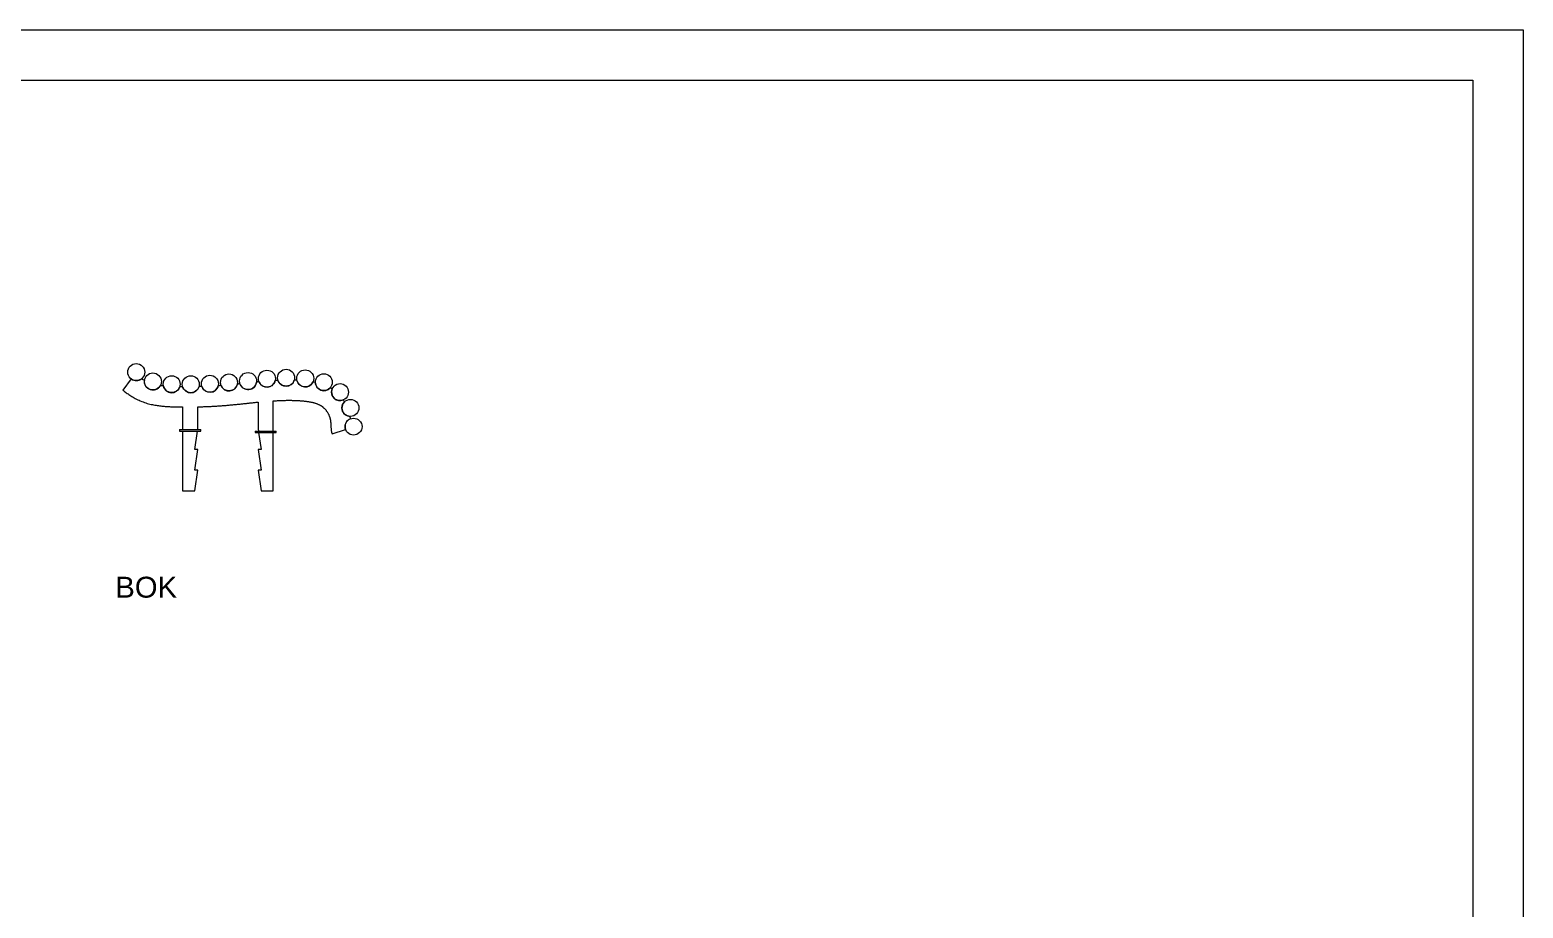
# Model space of a CAD drawing. Header units: millimetres. Extents: x -207 to 5733, y -3575 to 625.
# Drawn here: x 2763 to 5733, y -1122 to 625 of the extents above; entities that cross this region are included whole.
import ezdxf

# ---------------------------------------------------------------- set-up
doc = ezdxf.new("R2010")
doc.units = ezdxf.units.MM
doc.layers.add('tabelka', color=155, linetype='Continuous')
doc.layers.add('WYMIAR', color=96, linetype='Continuous')

# ---------------------------------------------------------------- blocks, each defined once
blk = doc.blocks.new('bok')
at = {"color": 7, "linetype": 'Continuous', "lineweight": 15}
for p, q in [((1310.2, 1397.5), (1293.5, 1375)), ((1332.6, 1396.7), (1330.9, 1397.8)), ((1334.2, 1395.8), (1332.6, 1396.7)), ((1293.5, 1375), (1294.1, 1374.6)), ((1294.1, 1374.6), (1295.6, 1373.6)), ((1295.6, 1373.6), (1297.1, 1372.4)), ((1297.1, 1372.4), (1298.7, 1371.3)), ((1298.7, 1371.3), (1300.4, 1370.1)), ((1300.4, 1370.1), (1302.1, 1368.9)), ((1302.1, 1368.9), (1303.9, 1367.7)), ((1303.9, 1367.7), (1305.8, 1366.4)), ((1305.8, 1366.4), (1307.7, 1365.2)), ((1335.8, 1394.8), (1334.2, 1395.8)), ((1336.4, 1394.5), (1335.8, 1394.8)), ((1369.8, 1384), (1368.1, 1384.3)), ((1371.6, 1383.8), (1369.8, 1384)), ((1373.5, 1383.5), (1371.6, 1383.8)), ((1374.2, 1383.5), (1373.5, 1383.5)), ((1408, 1381.9), (1406.9, 1381.9)), ((1409.8, 1381.8), (1408, 1381.9)), ((1411.6, 1381.8), (1409.8, 1381.8)), ((1412.6, 1381.8), (1411.6, 1381.8)), ((1445.8, 1382.2), (1445.1, 1382.1)), ((1447.6, 1382.2), (1445.8, 1382.2)), ((1449.4, 1382.3), (1447.6, 1382.2)), ((1450.8, 1382.3), (1449.4, 1382.3)), ((1485.4, 1384.1), (1483.3, 1383.9)), ((1487.1, 1384.2), (1485.4, 1384.1)), ((1488.9, 1384.3), (1487.1, 1384.2)), ((1522.7, 1387.4), (1521.4, 1387.3)), ((1524.5, 1387.6), (1522.7, 1387.4)), ((1526.5, 1387.8), (1524.5, 1387.6)), ((1559.9, 1391.3), (1559.5, 1391.3)), ((1561.6, 1391.5), (1559.9, 1391.3)), ((1563.4, 1391.6), (1561.6, 1391.5)), ((1564.6, 1391.7), (1563.4, 1391.6)), ((1597.1, 1394.2), (1596.9, 1394.2)), ((1598.8, 1394.3), (1597.1, 1394.2)), ((1600.6, 1394.4), (1598.8, 1394.3)), ((1602.2, 1394.5), (1600.6, 1394.4)), ((1634.7, 1394.9), (1634.5, 1394.9)), ((1636.5, 1394.8), (1634.7, 1394.9)), ((1638.3, 1394.8), (1636.5, 1394.8)), ((1639.7, 1394.7), (1638.3, 1394.8)), ((1672.5, 1391.4), (1671.7, 1391.6)), ((1674.2, 1391.1), (1672.5, 1391.4)), ((1675.9, 1390.7), (1674.2, 1391.1)), ((1676.4, 1390.6), (1675.9, 1390.7)), ((1706.4, 1379.7), (1706.2, 1379.9)), ((1707.9, 1378.9), (1706.4, 1379.7)), ((1709.3, 1378), (1707.9, 1378.9)), ((1709.8, 1377.7), (1709.3, 1378)), ((1307.7, 1365.2), (1309.7, 1363.9)), ((1309.7, 1363.9), (1311.7, 1362.6)), ((1311.7, 1362.6), (1313.9, 1361.3)), ((1313.9, 1361.3), (1316.1, 1360.1)), ((1316.1, 1360.1), (1318.4, 1358.8)), ((1318.4, 1358.8), (1320.8, 1357.5)), ((1320.8, 1357.5), (1323.2, 1356.3)), ((1323.2, 1356.3), (1325.8, 1355.1)), ((1325.8, 1355.1), (1328.4, 1353.9)), ((1328.4, 1353.9), (1331.2, 1352.7)), ((1331.2, 1352.7), (1333.9, 1351.7)), ((1333.9, 1351.7), (1336.7, 1350.7)), ((1336.7, 1350.7), (1339.4, 1349.8)), ((1339.4, 1349.8), (1342.1, 1349)), ((1342.1, 1349), (1344.7, 1348.3)), ((1344.7, 1348.3), (1347.3, 1347.6)), ((1347.3, 1347.6), (1349.9, 1347)), ((1349.9, 1347), (1352.4, 1346.4)), ((1352.4, 1346.4), (1354.9, 1345.9)), ((1354.9, 1345.9), (1357.3, 1345.5)), ((1357.3, 1345.5), (1359.7, 1345.1)), ((1359.7, 1345.1), (1362, 1344.7)), ((1362, 1344.7), (1364.3, 1344.4)), ((1364.3, 1344.4), (1366.6, 1344.1)), ((1366.6, 1344.1), (1368.9, 1343.8)), ((1368.9, 1343.8), (1371.1, 1343.6)), ((1371.1, 1343.6), (1373.3, 1343.3)), ((1373.3, 1343.3), (1375.5, 1343.1)), ((1375.5, 1343.1), (1377.6, 1343)), ((1377.6, 1343), (1379.8, 1342.8)), ((1379.8, 1342.8), (1381.9, 1342.7)), ((1381.9, 1342.7), (1384, 1342.5)), ((1384, 1342.5), (1386.1, 1342.4)), ((1386.1, 1342.4), (1388.1, 1342.3)), ((1388.1, 1342.3), (1390.2, 1342.2)), ((1390.2, 1342.2), (1392.2, 1342.2)), ((1392.2, 1342.2), (1394.2, 1342.1)), ((1394.2, 1342.1), (1396.2, 1342)), ((1396.2, 1342), (1398.1, 1342)), ((1398.1, 1342), (1400, 1342)), ((1400, 1342), (1402, 1341.9)), ((1402, 1341.9), (1403.8, 1341.9)), ((1403.8, 1341.9), (1405.7, 1341.9)), ((1405.7, 1341.9), (1407.6, 1341.9)), ((1407.6, 1341.9), (1409.4, 1341.8)), ((1409.4, 1341.8), (1411.3, 1341.8)), ((1411.3, 1341.8), (1412.5, 1341.8)), ((1412.5, 1341.8), (1412.5, 1296.8)), ((1442.5, 1342.1), (1443.1, 1342.1)), ((1442.5, 1298.1), (1442.5, 1342.1)), ((1443.1, 1342.1), (1445, 1342.1)), ((1445, 1342.1), (1446.9, 1342.2)), ((1446.9, 1342.2), (1448.7, 1342.2)), ((1448.7, 1342.2), (1450.6, 1342.3)), ((1450.6, 1342.3), (1452.5, 1342.3)), ((1452.5, 1342.3), (1454.4, 1342.4)), ((1454.4, 1342.4), (1456.3, 1342.5)), ((1456.3, 1342.5), (1458.1, 1342.5)), ((1458.1, 1342.5), (1460, 1342.6)), ((1460, 1342.6), (1461.9, 1342.7)), ((1461.9, 1342.7), (1463.8, 1342.8)), ((1463.8, 1342.8), (1465.6, 1342.8)), ((1465.6, 1342.8), (1467.5, 1342.9)), ((1467.5, 1342.9), (1469.4, 1343)), ((1469.4, 1343), (1471.3, 1343.1)), ((1471.3, 1343.1), (1473.2, 1343.2)), ((1473.2, 1343.2), (1475, 1343.3)), ((1475, 1343.3), (1476.9, 1343.4)), ((1476.9, 1343.4), (1478.8, 1343.5)), ((1478.8, 1343.5), (1480.7, 1343.7)), ((1480.7, 1343.7), (1482.5, 1343.8)), ((1482.5, 1343.8), (1484.4, 1343.9)), ((1484.4, 1343.9), (1486.3, 1344)), ((1486.3, 1344), (1488.2, 1344.2)), ((1488.2, 1344.2), (1490.1, 1344.3)), ((1490.1, 1344.3), (1491.9, 1344.4)), ((1491.9, 1344.4), (1493.8, 1344.6)), ((1493.8, 1344.6), (1495.7, 1344.7)), ((1495.7, 1344.7), (1497.5, 1344.9)), ((1497.5, 1344.9), (1499.4, 1345)), ((1499.4, 1345), (1501.3, 1345.2)), ((1501.3, 1345.2), (1503.1, 1345.3)), ((1503.1, 1345.3), (1505, 1345.5)), ((1505, 1345.5), (1506.8, 1345.7)), ((1506.8, 1345.7), (1508.7, 1345.8)), ((1508.7, 1345.8), (1510.5, 1346)), ((1510.5, 1346), (1512.3, 1346.2)), ((1512.3, 1346.2), (1514.2, 1346.4)), ((1514.2, 1346.4), (1516, 1346.5)), ((1516, 1346.5), (1517.8, 1346.7)), ((1517.8, 1346.7), (1519.6, 1346.9)), ((1519.6, 1346.9), (1521.4, 1347.1)), ((1521.4, 1347.1), (1523.2, 1347.3)), ((1523.2, 1347.3), (1525.1, 1347.5)), ((1525.1, 1347.5), (1526.9, 1347.6)), ((1526.9, 1347.6), (1528.7, 1347.8)), ((1528.7, 1347.8), (1530.4, 1348)), ((1530.4, 1348), (1532.2, 1348.2)), ((1532.2, 1348.2), (1534, 1348.4)), ((1534, 1348.4), (1535.8, 1348.6)), ((1535.8, 1348.6), (1537.6, 1348.8)), ((1537.6, 1348.8), (1539.4, 1349)), ((1539.4, 1349), (1541.1, 1349.1)), ((1541.1, 1349.1), (1542.9, 1349.3)), ((1542.9, 1349.3), (1544.6, 1349.5)), ((1544.6, 1349.5), (1546.4, 1349.7)), ((1546.4, 1349.7), (1548.2, 1349.9)), ((1548.2, 1349.9), (1549.9, 1350.1)), ((1549.9, 1350.1), (1551.7, 1350.3)), ((1551.7, 1350.3), (1553.4, 1350.4)), ((1553.4, 1350.4), (1555.1, 1350.6)), ((1555.1, 1350.6), (1556.9, 1350.8)), ((1556.9, 1350.8), (1558.6, 1351)), ((1558.6, 1351), (1560.3, 1351.1)), ((1560.3, 1351.1), (1562.5, 1351.4)), ((1562.5, 1351.4), (1562.5, 1298.1)), ((1592.5, 1353.9), (1594.2, 1354)), ((1592.5, 1293.8), (1592.5, 1353.9)), ((1594.2, 1354), (1595.9, 1354.1)), ((1595.9, 1354.1), (1597.5, 1354.2)), ((1597.5, 1354.2), (1599.2, 1354.3)), ((1599.2, 1354.3), (1600.9, 1354.4)), ((1600.9, 1354.4), (1602.5, 1354.5)), ((1602.5, 1354.5), (1604.2, 1354.5)), ((1604.2, 1354.5), (1605.8, 1354.6)), ((1605.8, 1354.6), (1607.5, 1354.7)), ((1607.5, 1354.7), (1609.1, 1354.7)), ((1609.1, 1354.7), (1610.8, 1354.8)), ((1610.8, 1354.8), (1612.4, 1354.8)), ((1612.4, 1354.8), (1614.1, 1354.9)), ((1614.1, 1354.9), (1615.7, 1354.9)), ((1615.7, 1354.9), (1617.3, 1354.9)), ((1617.3, 1354.9), (1619, 1355)), ((1619, 1355), (1620.6, 1355)), ((1620.6, 1355), (1622.2, 1355)), ((1622.2, 1355), (1623.9, 1355)), ((1623.9, 1355), (1625.5, 1355)), ((1625.5, 1355), (1627.1, 1355)), ((1627.1, 1355), (1628.8, 1355)), ((1628.8, 1355), (1630.4, 1354.9)), ((1630.4, 1354.9), (1632, 1354.9)), ((1632, 1354.9), (1633.7, 1354.9)), ((1633.7, 1354.9), (1635.3, 1354.8)), ((1635.3, 1354.8), (1636.9, 1354.8)), ((1636.9, 1354.8), (1638.5, 1354.7)), ((1638.5, 1354.7), (1640.1, 1354.6)), ((1640.1, 1354.6), (1641.8, 1354.6)), ((1641.8, 1354.6), (1643.3, 1354.5)), ((1643.3, 1354.5), (1644.9, 1354.4)), ((1644.9, 1354.4), (1646.5, 1354.3)), ((1646.5, 1354.3), (1648.1, 1354.2)), ((1648.1, 1354.2), (1649.6, 1354.1)), ((1649.6, 1354.1), (1651.1, 1353.9)), ((1651.1, 1353.9), (1652.6, 1353.8)), ((1652.6, 1353.8), (1654.1, 1353.6)), ((1654.1, 1353.6), (1655.6, 1353.5)), ((1655.6, 1353.5), (1657, 1353.3)), ((1657, 1353.3), (1658.4, 1353.1)), ((1658.4, 1353.1), (1659.8, 1352.9)), ((1659.8, 1352.9), (1661.2, 1352.7)), ((1661.2, 1352.7), (1662.6, 1352.5)), ((1662.6, 1352.5), (1663.9, 1352.3)), ((1663.9, 1352.3), (1665.2, 1352.1)), ((1665.2, 1352.1), (1666.5, 1351.8)), ((1666.5, 1351.8), (1667.8, 1351.6)), ((1667.8, 1351.6), (1669, 1351.3)), ((1669, 1351.3), (1670.2, 1351)), ((1670.2, 1351), (1671.4, 1350.8)), ((1671.4, 1350.8), (1672.6, 1350.5)), ((1672.6, 1350.5), (1673.7, 1350.2)), ((1673.7, 1350.2), (1674.8, 1349.8)), ((1674.8, 1349.8), (1675.9, 1349.5)), ((1675.9, 1349.5), (1677, 1349.2)), ((1677, 1349.2), (1678, 1348.8)), ((1678, 1348.8), (1678.9, 1348.5)), ((1678.9, 1348.5), (1679.9, 1348.1)), ((1679.9, 1348.1), (1680.8, 1347.8)), ((1680.8, 1347.8), (1681.7, 1347.4)), ((1681.7, 1347.4), (1682.6, 1347)), ((1682.6, 1347), (1683.4, 1346.6)), ((1683.4, 1346.6), (1684.2, 1346.2)), ((1684.2, 1346.2), (1685, 1345.8)), ((1685, 1345.8), (1685.8, 1345.4)), ((1685.8, 1345.4), (1686.5, 1345)), ((1686.5, 1345), (1687.2, 1344.6)), ((1687.2, 1344.6), (1687.9, 1344.2)), ((1687.9, 1344.2), (1688.6, 1343.8)), ((1688.6, 1343.8), (1689.2, 1343.3)), ((1689.2, 1343.3), (1689.8, 1342.9)), ((1689.8, 1342.9), (1690.5, 1342.4)), ((1690.5, 1342.4), (1691.1, 1341.9)), ((1691.1, 1341.9), (1691.7, 1341.4)), ((1691.7, 1341.4), (1692.3, 1340.9)), ((1692.3, 1340.9), (1693, 1340.3)), ((1693, 1340.3), (1693.6, 1339.7)), ((1693.6, 1339.7), (1694.2, 1339.1)), ((1694.2, 1339.1), (1694.8, 1338.5)), ((1694.8, 1338.5), (1695.4, 1337.9)), ((1695.4, 1337.9), (1696, 1337.2)), ((1696, 1337.2), (1696.6, 1336.5)), ((1696.6, 1336.5), (1697.2, 1335.8)), ((1732.4, 1355.6), (1732.2, 1355.8)), ((1733.3, 1354.1), (1732.4, 1355.6)), ((1734.2, 1352.7), (1733.3, 1354.1)), ((1734.5, 1352.2), (1734.2, 1352.7)), ((1697.2, 1335.8), (1697.8, 1335.1)), ((1697.8, 1335.1), (1698.3, 1334.4)), ((1698.3, 1334.4), (1698.9, 1333.6)), ((1698.9, 1333.6), (1699.4, 1332.9)), ((1699.4, 1332.9), (1699.9, 1332.1)), ((1699.9, 1332.1), (1700.4, 1331.4)), ((1700.4, 1331.4), (1700.9, 1330.6)), ((1700.9, 1330.6), (1701.3, 1329.8)), ((1701.3, 1329.8), (1701.8, 1329)), ((1701.8, 1329), (1702.2, 1328.3)), ((1702.2, 1328.3), (1702.6, 1327.5)), ((1702.6, 1327.5), (1703, 1326.7)), ((1703, 1326.7), (1703.3, 1325.9)), ((1703.3, 1325.9), (1703.6, 1325.2)), ((1703.6, 1325.2), (1703.9, 1324.4)), ((1703.9, 1324.4), (1704.2, 1323.7)), ((1704.2, 1323.7), (1704.5, 1322.9)), ((1704.5, 1322.9), (1704.8, 1322.1)), ((1704.8, 1322.1), (1705, 1321.3)), ((1705, 1321.3), (1705.3, 1320.4)), ((1705.3, 1320.4), (1705.5, 1319.6)), ((1705.5, 1319.6), (1705.7, 1318.7)), ((1705.7, 1318.7), (1705.9, 1317.8)), ((1705.9, 1317.8), (1706.1, 1316.8)), ((1706.1, 1316.8), (1706.3, 1315.9)), ((1706.3, 1315.9), (1706.5, 1314.9)), ((1706.5, 1314.9), (1706.6, 1313.8)), ((1706.6, 1313.8), (1706.8, 1312.8)), ((1706.8, 1312.8), (1706.9, 1311.7)), ((1706.9, 1311.7), (1707, 1310.6)), ((1707, 1310.6), (1707.2, 1309.4)), ((1707.2, 1309.4), (1707.2, 1308.2)), ((1707.2, 1308.2), (1707.3, 1307)), ((1707.3, 1307), (1707.4, 1305.8)), ((1746, 1321.3), (1745.7, 1322.9)), ((1746.2, 1319.7), (1746, 1321.3)), ((1746.4, 1318.4), (1746.2, 1319.7)), ((1406.6, 1296.8), (1406.6, 1293.8)), ((1406.6, 1296.8), (1448.6, 1296.8)), ((1406.6, 1293.8), (1448.6, 1293.8)), ((1412.5, 1293.8), (1412.5, 1175)), ((1436.5, 1257.1), (1441.9, 1293.8)), ((1442.3, 1296.8), (1442.5, 1298.1)), ((1448.6, 1293.8), (1448.6, 1296.8)), ((1556.5, 1293.8), (1556.5, 1290.8)), ((1556.5, 1293.8), (1577.5, 1293.8)), ((1556.5, 1290.8), (1577.5, 1290.8)), ((1562.5, 1298.1), (1563.2, 1293.8)), ((1563.6, 1290.8), (1568.6, 1257.1)), ((1577.5, 1293.8), (1598.5, 1293.8)), ((1577.5, 1290.8), (1598.5, 1290.8)), ((1592.5, 1175), (1592.5, 1290.8)), ((1598.5, 1290.8), (1598.5, 1293.8)), ((1707.4, 1305.8), (1707.5, 1304.5)), ((1707.5, 1304.5), (1707.5, 1303.2)), ((1707.5, 1303.2), (1707.5, 1301.6)), ((1709.9, 1288.2), (1736.4, 1297.1)), ((1442.5, 1257.1), (1436.5, 1257.1)), ((1436.5, 1216), (1442.5, 1257.1)), ((1562.5, 1257.1), (1568.6, 1216)), ((1568.6, 1257.1), (1562.5, 1257.1)), ((1436.5, 1175), (1442.5, 1216)), ((1442.5, 1216), (1436.5, 1216)), ((1562.5, 1216), (1568.6, 1175)), ((1568.6, 1216), (1562.5, 1216)), ((1412.5, 1175), (1436.5, 1175)), ((1568.6, 1175), (1592.5, 1175))]:
    blk.add_line(p, q, dxfattribs=at)
for centre, radius in [((1320.3, 1411.2), 16.9), ((1353.3, 1392.6), 16.9), ((1390.8, 1387.2), 16.8), ((1428.8, 1386.9), 16.9), ((1466.8, 1388), 16.9), ((1504.7, 1390.7), 16.8), ((1542.6, 1393.4), 16.9), ((1580.3, 1398.1), 16.9), ((1618.3, 1400), 16.8), ((1656.3, 1398.7), 16.9), ((1693.4, 1391.1), 16.8), ((1725.6, 1371.4), 16.8), ((1746.2, 1339.9), 16.9), ((1752.5, 1302.6), 16.8)]:
    blk.add_circle(centre, radius, dxfattribs=at)
for centre, radius, start, end in [((1320.3, 1411.2), 17, 233.4429, 308.3018), ((1353.3, 1392.6), 17, 173.5055, 330.5525), ((1390.8, 1387.2), 17, 192.8772, 341.5743), ((1428.8, 1386.9), 17, 197.1969, 343.9037), ((1466.8, 1388), 17, 199.4231, 346.2616), ((1504.7, 1390.7), 17, 201.9316, 348.52), ((1542.6, 1393.4), 17, 199.0931, 352.7935), ((1580.3, 1398.1), 17, 202.0668, 346.707), ((1618.3, 1400), 17, 198.7854, 342.5553), ((1656.3, 1398.7), 17, 193.4472, 335.3295), ((1693.4, 1391.1), 17, 181.5881, 318.617), ((1725.6, 1371.4), 17, 158.3141, 293.0214), ((1746.2, 1339.9), 17, 133.3997, 268.2088), ((1752.5, 1302.6), 17, 111.1512, 198.6539), ((1752.5, 1302.6), 45, 181.2087, 198.6539)]:
    blk.add_arc(centre, radius, start, end, dxfattribs=at)

msp = doc.modelspace()

# ---------------------------------------------------------------- linework, layer by layer
at = {"layer": 'tabelka', "lineweight": 5}
for points in [[(-206.6, 625.2), (5733.4, 625.2), (5733.4, -3574.8), (-206.6, -3574.8)], [(-106.6, 525.2), (5633.4, 525.2), (5633.4, -3474.8), (-106.6, -3474.8)]]:
    msp.add_lwpolyline(points, close=True, dxfattribs=at)

# ---------------------------------------------------------------- block references
msp.add_blockref('bok', (1654.7, -1466.9))

# ---------------------------------------------------------------- texts
at = {"layer": 'WYMIAR', "insert": (2933.4, -462.9), "char_height": 41.595, "width": 196.525, "attachment_point": 1}
msp.add_mtext('{\\f@Arial Unicode MS|b0|i0|c238|p34;BOK}', dxfattribs=at)

doc.saveas('drawing.dxf')
